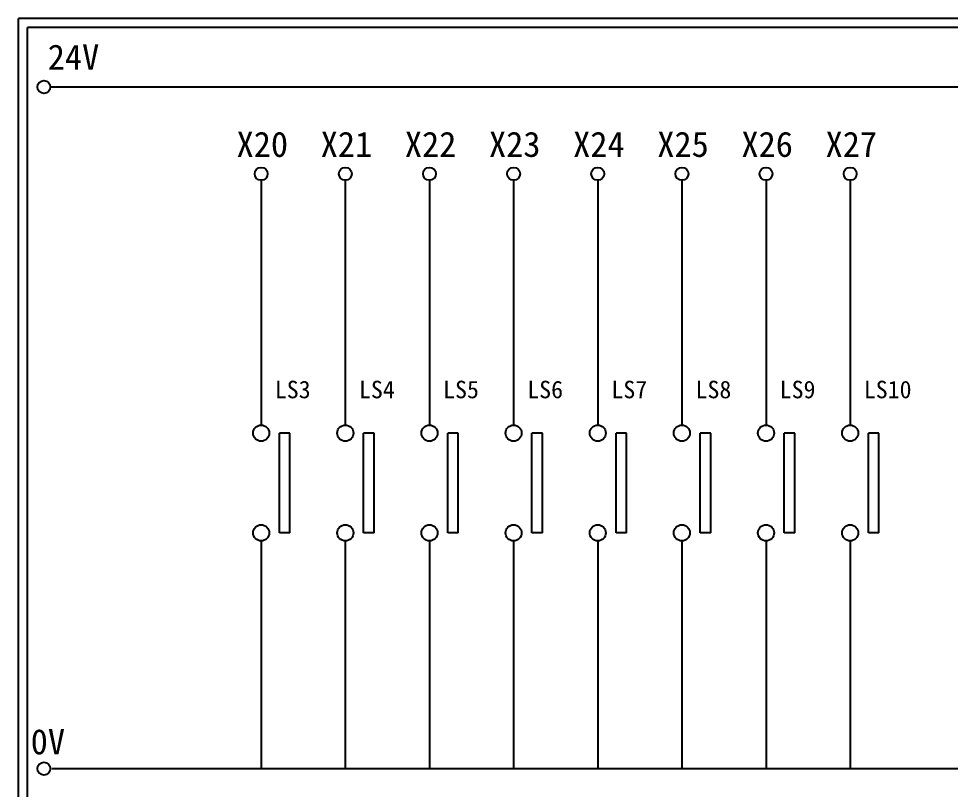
# Model space of a CAD drawing. Extents: x 325 to 612, y 3 to 207.
# Drawn here: x 325.3 to 458.2, y 97 to 207 of the extents above; entities that cross this region are included whole.
import ezdxf

# ---------------------------------------------------------------- set-up
doc = ezdxf.new("R2010")
doc.units = 0
doc.layers.get('0').update_dxf_attribs({"linetype": 'CONTINUOUS'})
doc.layers.add('圖框層', color=7, linetype='CONTINUOUS')
doc.layers.add('標尺寸層', color=3, linetype='CONTINUOUS')
doc.styles.add('STSL', font='kaiu.ttf')

msp = doc.modelspace()

# ---------------------------------------------------------------- linework, layer by layer
for p, q in [((364.02, 147.83), (362.52, 147.83)), ((376.02, 147.83), (374.52, 147.83)), ((388.02, 147.83), (386.52, 147.83)), ((400.02, 147.83), (398.52, 147.83)), ((412.02, 147.83), (410.52, 147.83)), ((424.02, 147.83), (422.52, 147.83)), ((436.02, 147.83), (434.52, 147.83)), ((448.02, 147.83), (446.52, 147.83)), ((364.02, 133.6), (362.52, 133.6)), ((376.02, 133.6), (374.52, 133.6)), ((388.02, 133.6), (386.52, 133.6)), ((400.02, 133.6), (398.52, 133.6)), ((412.02, 133.6), (410.52, 133.6)), ((424.02, 133.6), (422.52, 133.6)), ((436.02, 133.6), (434.52, 133.6)), ((448.02, 133.6), (446.52, 133.6))]:
    msp.add_line(p, q)
at = {"layer": '圖框層', "color": 7}
for p, q in [((612.32, 206.97), (325.32, 206.97)), ((325.32, 3), (325.32, 206.97)), ((611.07, 205.72), (326.57, 205.72)), ((326.57, 4.25), (326.57, 205.72))]:
    msp.add_line(p, q, dxfattribs=at)
at = {"layer": '標尺寸層', "color": 7}
for p, q in [((329.84, 197.22), (607.44, 197.22)), ((359.91, 183.91), (359.91, 148.99)), ((371.91, 183.91), (371.91, 148.99)), ((383.91, 183.91), (383.91, 148.99)), ((395.91, 183.91), (395.91, 148.99)), ((407.91, 183.91), (407.91, 148.99)), ((419.91, 183.91), (419.91, 148.99)), ((431.91, 183.91), (431.91, 148.99)), ((443.91, 183.91), (443.91, 148.99)), ((362.52, 133.6), (362.52, 147.83)), ((364.02, 133.6), (364.02, 147.83)), ((374.52, 133.6), (374.52, 147.83)), ((376.02, 133.6), (376.02, 147.83)), ((386.52, 133.6), (386.52, 147.83)), ((388.02, 133.6), (388.02, 147.83)), ((398.52, 133.6), (398.52, 147.83)), ((400.02, 133.6), (400.02, 147.83)), ((410.52, 133.6), (410.52, 147.83)), ((412.02, 133.6), (412.02, 147.83)), ((422.52, 133.6), (422.52, 147.83)), ((424.02, 133.6), (424.02, 147.83)), ((434.52, 133.6), (434.52, 147.83)), ((436.02, 133.6), (436.02, 147.83)), ((446.52, 133.6), (446.52, 147.83)), ((448.02, 133.6), (448.02, 147.83)), ((359.91, 132.46), (359.91, 99.96)), ((359.91, 132.45), (359.91, 99.96)), ((371.91, 132.46), (371.91, 99.96)), ((371.91, 132.45), (371.91, 99.96)), ((383.91, 132.46), (383.91, 99.96)), ((383.91, 132.45), (383.91, 99.96)), ((395.91, 132.46), (395.91, 99.96)), ((395.91, 132.45), (395.91, 99.96)), ((407.91, 132.46), (407.91, 99.96)), ((407.91, 132.45), (407.91, 99.96)), ((419.91, 132.46), (419.91, 99.96)), ((419.91, 132.45), (419.91, 99.96)), ((431.91, 132.46), (431.91, 99.96)), ((431.91, 132.45), (431.91, 99.96)), ((443.91, 132.46), (443.91, 99.96)), ((443.91, 132.45), (443.91, 99.96)), ((330.05, 99.96), (607.92, 99.96))]:
    msp.add_line(p, q, dxfattribs=at)
for centre, radius in [((328.92, 197.22), 0.92), ((359.91, 184.83), 0.92), ((371.91, 184.83), 0.92), ((383.91, 184.83), 0.92), ((395.91, 184.83), 0.92), ((407.91, 184.83), 0.92), ((419.91, 184.83), 0.92), ((431.91, 184.83), 0.92), ((443.91, 184.83), 0.92), ((359.91, 147.83), 1.15), ((371.91, 147.83), 1.15), ((383.91, 147.83), 1.15), ((395.91, 147.83), 1.15), ((407.91, 147.83), 1.15), ((419.91, 147.83), 1.15), ((431.91, 147.83), 1.15), ((443.91, 147.83), 1.15), ((359.91, 133.6), 1.15), ((371.91, 133.6), 1.15), ((383.91, 133.6), 1.15), ((395.91, 133.6), 1.15), ((407.91, 133.6), 1.15), ((419.91, 133.6), 1.15), ((431.91, 133.6), 1.15), ((443.91, 133.6), 1.15), ((328.92, 99.96), 0.92)]:
    msp.add_circle(centre, radius, dxfattribs=at)

# ---------------------------------------------------------------- texts
at = {"layer": '圖框層', "color": 4, "style": 'STSL'}
for s, height, p in [('24V', 3.6, (329.47, 199.68)), ('X20', 3.6, (356.4, 187.24)), ('X21', 3.6, (368.4, 187.24)), ('X22', 3.6, (380.4, 187.24)), ('X23', 3.6, (392.4, 187.24)), ('X24', 3.6, (404.4, 187.24)), ('X25', 3.6, (416.4, 187.24)), ('X26', 3.6, (428.4, 187.24)), ('X27', 3.6, (440.4, 187.24)), ('LS3', 2.5, (361.86, 152.8)), ('LS4', 2.5, (373.86, 152.8)), ('LS5', 2.5, (385.86, 152.8)), ('LS6', 2.5, (397.86, 152.8)), ('LS7', 2.5, (409.86, 152.8)), ('LS8', 2.5, (421.86, 152.8)), ('LS9', 2.5, (433.86, 152.8)), ('LS10', 2.5, (445.86, 152.8)), ('0V', 3.6, (327.04, 102))]:
    msp.add_text(s, height=height, dxfattribs=at).set_placement(p)

doc.saveas('drawing.dxf')
